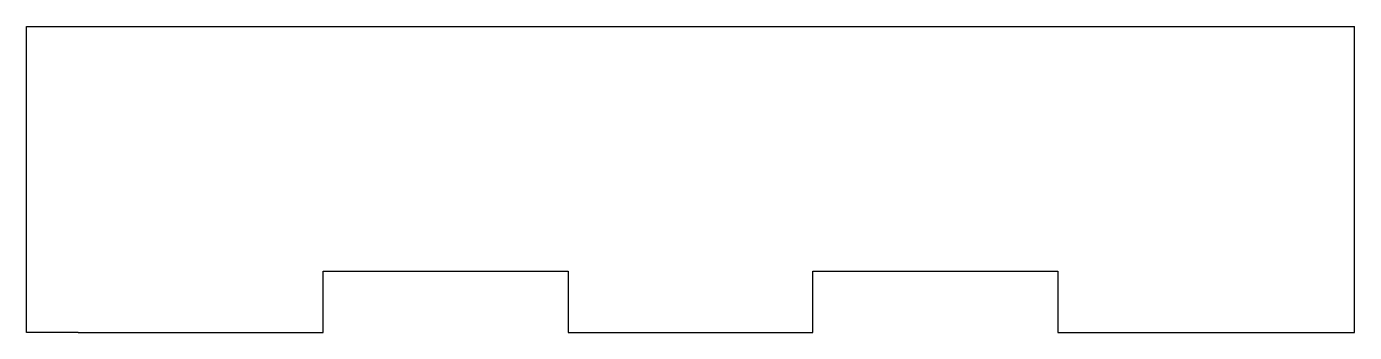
# Model space of a CAD drawing. Extents: x 0 to 2.71, y -0.12 to 0.5.
import ezdxf

# ---------------------------------------------------------------- set-up
doc = ezdxf.new("R2010")
doc.units = 0
doc.layers.add('VISIBLE', color=7, linetype='CONTINUOUS')

msp = doc.modelspace()

# ---------------------------------------------------------------- linework, layer by layer
at = {"layer": 'VISIBLE'}
for p, q in [((0, 0), (0, 0.5)), ((0, 0.5), (2.71, 0.5)), ((2.71, 0), (2.71, 0.5)), ((0, -0.125), (0, 0)), ((0.605, 0), (1.105, 0)), ((0.605, -0.125), (0.605, 0)), ((1.105, 0), (1.105, -0.125)), ((1.605, 0), (2.105, 0)), ((1.605, -0.125), (1.605, 0)), ((2.105, 0), (2.105, -0.125)), ((2.71, -0.125), (2.71, 0)), ((0.105, -0.125), (0, -0.125)), ((0.105, -0.125), (0.605, -0.125)), ((1.105, -0.125), (1.605, -0.125)), ((2.105, -0.125), (2.605, -0.125)), ((2.605, -0.125), (2.71, -0.125))]:
    msp.add_line(p, q, dxfattribs=at)

doc.saveas('drawing.dxf')
